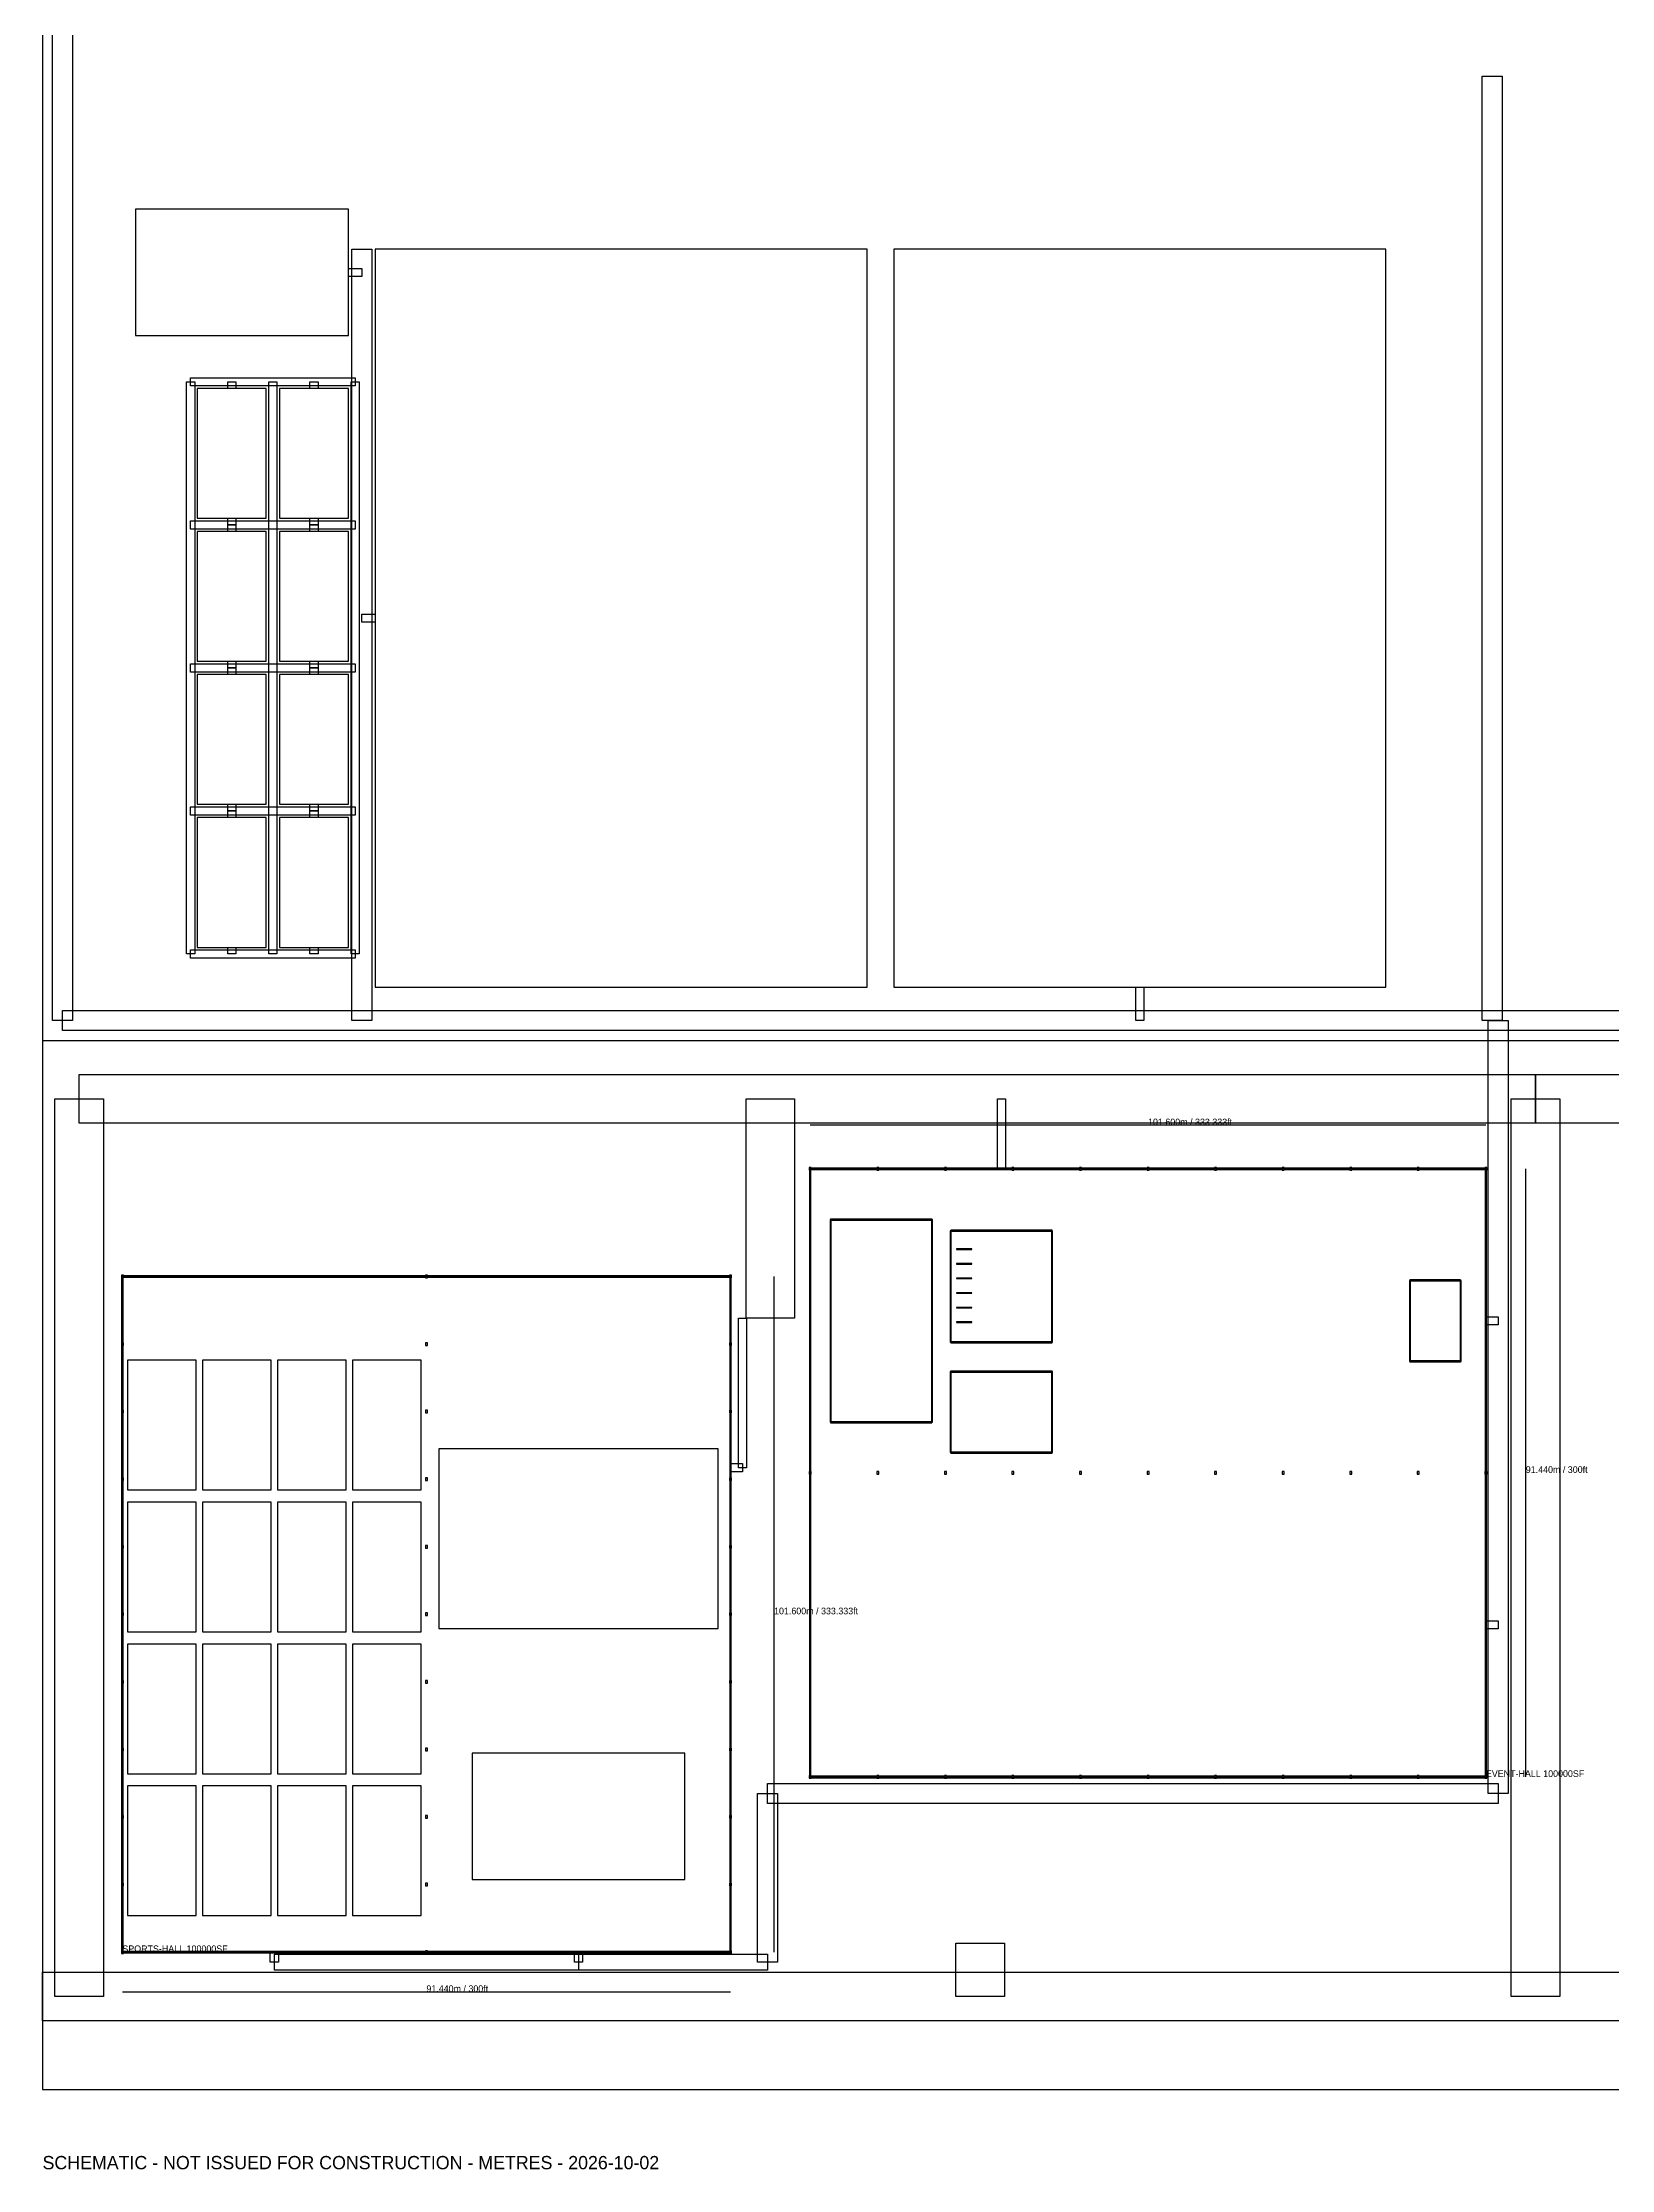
# Model space of a CAD drawing. Header units: metres. Extents: x 0 to 360, y -12 to 495.
# Drawn here: x 0 to 235.9, y -12 to 307.8 of the extents above; entities that cross this region are included whole.
import ezdxf

# ---------------------------------------------------------------- set-up
doc = ezdxf.new("R2010")
doc.units = ezdxf.units.M
for name, color, linetype in [('ASSUMED_BOUNDARY', 7, 'CONTINUOUS'), ('COURT_FREE_ZONE', 7, 'CONTINUOUS'), ('DIMENSIONS', 7, 'CONTINUOUS'), ('HALL_EVENT-HALL', 7, 'CONTINUOUS'), ('HALL_SPORTS-HALL', 7, 'CONTINUOUS'), ('IFCCOLUMN', 7, 'CONTINUOUS'), ('IFCDOOR', 7, 'CONTINUOUS'), ('IFCWALL', 7, 'CONTINUOUS'), ('NOTES', 7, 'CONTINUOUS'), ('OUTDOOR_30_ACRES', 7, 'CONTINUOUS'), ('SITE_ROADS', 7, 'CONTINUOUS'), ('SITE_WALKS', 7, 'CONTINUOUS')]:
    doc.layers.add(name, color=color, linetype=linetype)

msp = doc.modelspace()

# ---------------------------------------------------------------- linework, layer by layer
at = {"layer": 'ASSUMED_BOUNDARY'}
msp.add_lwpolyline([(0, 0), (360, 0), (360, 495), (0, 495)], close=True, dxfattribs=at)
at = {"layer": 'COURT_FREE_ZONE'}
for points in [[(14, 263.761965), (46, 263.761965), (46, 282.761965), (14, 282.761965)], [(50, 165.761965), (124, 165.761965), (124, 276.761965), (50, 276.761965)], [(128, 165.761965), (202, 165.761965), (202, 276.761965), (128, 276.761965)], [(23.2736, 236.283565), (33.6368, 236.283565), (33.6368, 255.790765), (23.2736, 255.790765)], [(35.6368, 236.283565), (46, 236.283565), (46, 255.790765), (35.6368, 255.790765)], [(23.2736, 214.776365), (33.6368, 214.776365), (33.6368, 234.283565), (23.2736, 234.283565)], [(35.6368, 214.776365), (46, 214.776365), (46, 234.283565), (35.6368, 234.283565)], [(23.2736, 193.269165), (33.6368, 193.269165), (33.6368, 212.776365), (23.2736, 212.776365)], [(35.6368, 193.269165), (46, 193.269165), (46, 212.776365), (35.6368, 212.776365)], [(23.2736, 171.761965), (33.6368, 171.761965), (33.6368, 191.269165), (23.2736, 191.269165)], [(35.6368, 171.761965), (46, 171.761965), (46, 191.269165), (35.6368, 191.269165)], [(12.762, 90.1544), (23.1252, 90.1544), (23.1252, 109.6616), (12.762, 109.6616)], [(24.0396, 90.1544), (34.4028, 90.1544), (34.4028, 109.6616), (24.0396, 109.6616)], [(35.3172, 90.1544), (45.6804, 90.1544), (45.6804, 109.6616), (35.3172, 109.6616)], [(46.5948, 90.1544), (56.958, 90.1544), (56.958, 109.6616), (46.5948, 109.6616)], [(101.58, 69.3392), (101.58, 96.3392), (59.58, 96.3392), (59.58, 69.3392)], [(12.762, 68.8184), (23.1252, 68.8184), (23.1252, 88.3256), (12.762, 88.3256)], [(24.0396, 68.8184), (34.4028, 68.8184), (34.4028, 88.3256), (24.0396, 88.3256)], [(35.3172, 68.8184), (45.6804, 68.8184), (45.6804, 88.3256), (35.3172, 88.3256)], [(46.5948, 68.8184), (56.958, 68.8184), (56.958, 88.3256), (46.5948, 88.3256)], [(12.762, 47.4824), (23.1252, 47.4824), (23.1252, 66.9896), (12.762, 66.9896)], [(24.0396, 47.4824), (34.4028, 47.4824), (34.4028, 66.9896), (24.0396, 66.9896)], [(35.3172, 47.4824), (45.6804, 47.4824), (45.6804, 66.9896), (35.3172, 66.9896)], [(46.5948, 47.4824), (56.958, 47.4824), (56.958, 66.9896), (46.5948, 66.9896)], [(64.58, 31.5816), (96.58, 31.5816), (96.58, 50.5816), (64.58, 50.5816)], [(12.762, 26.1464), (23.1252, 26.1464), (23.1252, 45.6536), (12.762, 45.6536)], [(24.0396, 26.1464), (34.4028, 26.1464), (34.4028, 45.6536), (24.0396, 45.6536)], [(35.3172, 26.1464), (45.6804, 26.1464), (45.6804, 45.6536), (35.3172, 45.6536)], [(46.5948, 26.1464), (56.958, 26.1464), (56.958, 45.6536), (46.5948, 45.6536)]]:
    msp.add_lwpolyline(points, close=True, dxfattribs=at)
at = {"layer": 'DIMENSIONS'}
for points in [[(217.04, 145), (115.44, 145)], [(223.04, 47), (223.04, 138.44)], [(110, 20.66), (110, 122.26)], [(12, 14.66), (103.44, 14.66)]]:
    msp.add_lwpolyline(points, dxfattribs=at)
at = {"layer": 'HALL_EVENT-HALL'}
msp.add_lwpolyline([(115.44, 47), (217.04, 47), (217.04, 138.44), (115.44, 138.44)], close=True, dxfattribs=at)
at = {"layer": 'HALL_SPORTS-HALL'}
msp.add_lwpolyline([(12, 20.66), (103.44, 20.66), (103.44, 122.26), (12, 122.26)], close=True, dxfattribs=at)
at = {"layer": 'IFCCOLUMN'}
for points in [[(115.290002, 138.240002), (115.590002, 138.240002), (115.590002, 138.640002), (115.290002, 138.640002)], [(125.449998, 138.240002), (125.749999, 138.240002), (125.749999, 138.640002), (125.449998, 138.640002)], [(135.609994, 138.240002), (135.909995, 138.240002), (135.909995, 138.640002), (135.609994, 138.640002)], [(145.769998, 138.240002), (146.069998, 138.240002), (146.069998, 138.640002), (145.769998, 138.640002)], [(155.930002, 138.240002), (156.230002, 138.240002), (156.230002, 138.640002), (155.930002, 138.640002)], [(166.090005, 138.240002), (166.390006, 138.240002), (166.390006, 138.640002), (166.090005, 138.640002)], [(176.249994, 138.240002), (176.549994, 138.240002), (176.549994, 138.640002), (176.249994, 138.640002)], [(186.409998, 138.240002), (186.709998, 138.240002), (186.709998, 138.640002), (186.409998, 138.640002)], [(196.570001, 138.240002), (196.870001, 138.240002), (196.870001, 138.640002), (196.570001, 138.640002)], [(206.730005, 138.240002), (207.030005, 138.240002), (207.030005, 138.640002), (206.730005, 138.640002)], [(216.889993, 138.240002), (217.189993, 138.240002), (217.189993, 138.640002), (216.889993, 138.640002)], [(11.85, 122.060002), (12.15, 122.060002), (12.15, 122.460002), (11.85, 122.460002)], [(57.570001, 122.060002), (57.870001, 122.060002), (57.870001, 122.460002), (57.570001, 122.460002)], [(103.290002, 122.060002), (103.590002, 122.060002), (103.590002, 122.460002), (103.290002, 122.460002)], [(11.85, 111.899998), (12.15, 111.899998), (12.15, 112.299998), (11.85, 112.299998)], [(57.570001, 111.899998), (57.870001, 111.899998), (57.870001, 112.299998), (57.570001, 112.299998)], [(103.290002, 111.899998), (103.590002, 111.899998), (103.590002, 112.299998), (103.290002, 112.299998)], [(11.85, 101.740002), (12.15, 101.740002), (12.15, 102.140002), (11.85, 102.140002)], [(57.570001, 101.740002), (57.870001, 101.740002), (57.870001, 102.140002), (57.570001, 102.140002)], [(103.290002, 101.740002), (103.590002, 101.740002), (103.590002, 102.140002), (103.290002, 102.140002)], [(115.290002, 92.520001), (115.590002, 92.520001), (115.590002, 92.920001), (115.290002, 92.920001)], [(125.449998, 92.520001), (125.749999, 92.520001), (125.749999, 92.920001), (125.449998, 92.920001)], [(135.609994, 92.520001), (135.909995, 92.520001), (135.909995, 92.920001), (135.609994, 92.920001)], [(145.769998, 92.520001), (146.069998, 92.520001), (146.069998, 92.920001), (145.769998, 92.920001)], [(155.930002, 92.520001), (156.230002, 92.520001), (156.230002, 92.920001), (155.930002, 92.920001)], [(166.090005, 92.520001), (166.390006, 92.520001), (166.390006, 92.920001), (166.090005, 92.920001)], [(176.249994, 92.520001), (176.549994, 92.520001), (176.549994, 92.920001), (176.249994, 92.920001)], [(186.409998, 92.520001), (186.709998, 92.520001), (186.709998, 92.920001), (186.409998, 92.920001)], [(196.570001, 92.520001), (196.870001, 92.520001), (196.870001, 92.920001), (196.570001, 92.920001)], [(206.730005, 92.520001), (207.030005, 92.520001), (207.030005, 92.920001), (206.730005, 92.920001)], [(216.889993, 92.520001), (217.189993, 92.520001), (217.189993, 92.920001), (216.889993, 92.920001)], [(11.85, 91.579999), (12.15, 91.579999), (12.15, 91.979999), (11.85, 91.979999)], [(57.570001, 91.579999), (57.870001, 91.579999), (57.870001, 91.979999), (57.570001, 91.979999)], [(103.290002, 91.579999), (103.590002, 91.579999), (103.590002, 91.979999), (103.290002, 91.979999)], [(11.85, 81.420003), (12.15, 81.420003), (12.15, 81.820003), (11.85, 81.820003)], [(57.570001, 81.420003), (57.870001, 81.420003), (57.870001, 81.820003), (57.570001, 81.820003)], [(103.290002, 81.420003), (103.590002, 81.420003), (103.590002, 81.820003), (103.290002, 81.820003)], [(11.85, 71.259999), (12.15, 71.259999), (12.15, 71.659999), (11.85, 71.659999)], [(57.570001, 71.259999), (57.870001, 71.259999), (57.870001, 71.659999), (57.570001, 71.659999)], [(103.290002, 71.259999), (103.590002, 71.259999), (103.590002, 71.659999), (103.290002, 71.659999)], [(11.85, 61.099999), (12.15, 61.099999), (12.15, 61.499999), (11.85, 61.499999)], [(57.570001, 61.099999), (57.870001, 61.099999), (57.870001, 61.499999), (57.570001, 61.499999)], [(103.290002, 61.099999), (103.590002, 61.099999), (103.590002, 61.499999), (103.290002, 61.499999)], [(11.85, 50.939999), (12.15, 50.939999), (12.15, 51.339999), (11.85, 51.339999)], [(57.570001, 50.939999), (57.870001, 50.939999), (57.870001, 51.339999), (57.570001, 51.339999)], [(103.290002, 50.939999), (103.590002, 50.939999), (103.590002, 51.339999), (103.290002, 51.339999)], [(115.290002, 46.8), (115.590002, 46.8), (115.590002, 47.2), (115.290002, 47.2)], [(125.449998, 46.8), (125.749999, 46.8), (125.749999, 47.2), (125.449998, 47.2)], [(135.609994, 46.8), (135.909995, 46.8), (135.909995, 47.2), (135.609994, 47.2)], [(145.769998, 46.8), (146.069998, 46.8), (146.069998, 47.2), (145.769998, 47.2)], [(155.930002, 46.8), (156.230002, 46.8), (156.230002, 47.2), (155.930002, 47.2)], [(166.090005, 46.8), (166.390006, 46.8), (166.390006, 47.2), (166.090005, 47.2)], [(176.249994, 46.8), (176.549994, 46.8), (176.549994, 47.2), (176.249994, 47.2)], [(186.409998, 46.8), (186.709998, 46.8), (186.709998, 47.2), (186.409998, 47.2)], [(196.570001, 46.8), (196.870001, 46.8), (196.870001, 47.2), (196.570001, 47.2)], [(206.730005, 46.8), (207.030005, 46.8), (207.030005, 47.2), (206.730005, 47.2)], [(216.889993, 46.8), (217.189993, 46.8), (217.189993, 47.2), (216.889993, 47.2)], [(11.85, 40.78), (12.15, 40.78), (12.15, 41.18), (11.85, 41.18)], [(57.570001, 40.78), (57.870001, 40.78), (57.870001, 41.18), (57.570001, 41.18)], [(103.290002, 40.78), (103.590002, 40.78), (103.590002, 41.18), (103.290002, 41.18)], [(11.85, 30.62), (12.15, 30.62), (12.15, 31.02), (11.85, 31.02)], [(57.570001, 30.62), (57.870001, 30.62), (57.870001, 31.02), (57.570001, 31.02)], [(103.290002, 30.62), (103.590002, 30.62), (103.590002, 31.02), (103.290002, 31.02)], [(11.85, 20.46), (12.15, 20.46), (12.15, 20.86), (11.85, 20.86)], [(57.570001, 20.46), (57.870001, 20.46), (57.870001, 20.86), (57.570001, 20.86)], [(103.290002, 20.46), (103.590002, 20.46), (103.590002, 20.86), (103.290002, 20.86)]]:
    msp.add_lwpolyline(points, close=True, dxfattribs=at)
at = {"layer": 'IFCDOOR'}
for points in [[(139.0112, 138.41), (142.6688, 138.41), (142.6688, 138.47), (139.0112, 138.47)], [(33.6408, 122.23), (36.0792, 122.23), (36.0792, 122.29), (33.6408, 122.29)], [(79.3608, 122.23), (81.7992, 122.23), (81.7992, 122.29), (79.3608, 122.29)], [(151.7828, 120.1516), (151.8428, 120.1516), (151.8428, 121.3716), (151.7828, 121.3716)], [(115.41, 114.3608), (115.47, 114.3608), (115.47, 116.7992), (115.41, 116.7992)], [(133.698, 114.97), (133.758, 114.97), (133.758, 116.19), (133.698, 116.19)], [(213.2, 114.97), (213.26, 114.97), (213.26, 116.19), (213.2, 116.19)], [(217.01, 114.3608), (217.07, 114.3608), (217.07, 116.7992), (217.01, 116.7992)], [(151.7828, 101.254), (151.8428, 101.254), (151.8428, 102.474), (151.7828, 102.474)], [(103.41, 95.0312), (103.47, 95.0312), (103.47, 98.6888), (103.41, 98.6888)], [(115.41, 68.6408), (115.47, 68.6408), (115.47, 71.0792), (115.41, 71.0792)], [(217.01, 68.6408), (217.07, 68.6408), (217.07, 71.0792), (217.01, 71.0792)], [(11.97, 65.1608), (12.03, 65.1608), (12.03, 67.5992), (11.97, 67.5992)], [(170.1008, 46.97), (172.5392, 46.97), (172.5392, 47.03), (170.1008, 47.03)], [(33.6408, 20.63), (36.0792, 20.63), (36.0792, 20.69), (33.6408, 20.69)], [(79.3608, 20.63), (81.7992, 20.63), (81.7992, 20.69), (79.3608, 20.69)]]:
    msp.add_lwpolyline(points, close=True, dxfattribs=at)
at = {"layer": 'IFCWALL'}
for points in [[(115.329999, 92.87), (115.550001, 92.87), (115.550001, 138.29), (115.329999, 138.29)], [(115.54, 138.33), (125.5, 138.33), (125.5, 138.55), (115.54, 138.55)], [(115.54, 138.33), (125.5, 138.33), (125.5, 138.55), (115.54, 138.55)], [(125.7, 138.33), (135.66, 138.33), (135.66, 138.55), (125.7, 138.55)], [(125.7, 138.33), (135.66, 138.33), (135.66, 138.55), (125.7, 138.55)], [(135.86, 138.33), (145.82, 138.33), (145.82, 138.55), (135.86, 138.55)], [(146.02, 138.33), (155.98, 138.33), (155.98, 138.55), (146.02, 138.55)], [(146.02, 138.33), (155.98, 138.33), (155.98, 138.55), (146.02, 138.55)], [(156.18, 138.33), (166.14, 138.33), (166.14, 138.55), (156.18, 138.55)], [(156.18, 138.33), (166.14, 138.33), (166.14, 138.55), (156.18, 138.55)], [(166.34, 138.33), (176.3, 138.33), (176.3, 138.55), (166.34, 138.55)], [(166.34, 138.33), (176.3, 138.33), (176.3, 138.55), (166.34, 138.55)], [(176.5, 138.33), (186.46, 138.33), (186.46, 138.55), (176.5, 138.55)], [(176.5, 138.33), (186.46, 138.33), (186.46, 138.55), (176.5, 138.55)], [(186.66, 138.33), (196.62, 138.33), (196.62, 138.55), (186.66, 138.55)], [(186.66, 138.33), (196.62, 138.33), (196.62, 138.55), (186.66, 138.55)], [(196.82, 138.33), (206.78, 138.33), (206.78, 138.55), (196.82, 138.55)], [(196.82, 138.33), (206.78, 138.33), (206.78, 138.55), (196.82, 138.55)], [(206.98, 138.33), (216.94, 138.33), (216.94, 138.55), (206.98, 138.55)], [(206.98, 138.33), (216.94, 138.33), (216.94, 138.55), (206.98, 138.55)], [(216.929999, 92.87), (217.150001, 92.87), (217.150001, 138.29), (216.929999, 138.29)], [(118.412999, 100.34), (118.563001, 100.34), (118.563001, 130.82), (118.412999, 130.82)], [(118.488, 130.745), (133.728, 130.745), (133.728, 130.895), (118.488, 130.895)], [(133.652999, 100.34), (133.803001, 100.34), (133.803001, 130.82), (133.652999, 130.82)], [(136.4978, 112.3796), (136.6478, 112.3796), (136.6478, 129.1436), (136.4978, 129.1436)], [(136.5728, 129.0686), (151.8128, 129.0686), (151.8128, 129.2186), (136.5728, 129.2186)], [(151.7378, 112.3796), (151.8878, 112.3796), (151.8878, 129.1436), (151.7378, 129.1436)], [(137.4228, 126.3396), (139.7228, 126.3396), (139.7228, 126.4196), (137.4228, 126.4196)], [(11.89, 112.2), (12.11, 112.2), (12.11, 122.16), (11.89, 122.16)], [(11.89, 112.2), (12.11, 112.2), (12.11, 122.16), (11.89, 122.16)], [(12.15, 122.15), (57.57, 122.15), (57.57, 122.37), (12.15, 122.37)], [(57.87, 122.15), (103.29, 122.15), (103.29, 122.37), (57.87, 122.37)], [(103.33, 112.2), (103.55, 112.2), (103.55, 122.16), (103.33, 122.16)], [(103.33, 112.2), (103.55, 112.2), (103.55, 122.16), (103.33, 122.16)], [(137.4228, 124.1396), (139.7228, 124.1396), (139.7228, 124.2196), (137.4228, 124.2196)], [(137.4228, 121.9396), (139.7228, 121.9396), (139.7228, 122.0196), (137.4228, 122.0196)], [(205.535, 109.484), (205.685, 109.484), (205.685, 121.676), (205.535, 121.676)], [(205.61, 121.601), (213.23, 121.601), (213.23, 121.751), (205.61, 121.751)], [(213.155, 109.484), (213.305, 109.484), (213.305, 121.676), (213.155, 121.676)], [(137.4228, 119.7396), (139.7228, 119.7396), (139.7228, 119.8196), (137.4228, 119.8196)], [(137.4228, 117.5396), (139.7228, 117.5396), (139.7228, 117.6196), (137.4228, 117.6196)], [(137.4228, 115.3396), (139.7228, 115.3396), (139.7228, 115.4196), (137.4228, 115.4196)], [(11.89, 102.04), (12.11, 102.04), (12.11, 112), (11.89, 112)], [(11.89, 102.04), (12.11, 102.04), (12.11, 112), (11.89, 112)], [(103.33, 102.04), (103.55, 102.04), (103.55, 112), (103.33, 112)], [(103.33, 102.04), (103.55, 102.04), (103.55, 112), (103.33, 112)], [(136.5728, 112.3046), (151.8128, 112.3046), (151.8128, 112.4546), (136.5728, 112.4546)], [(205.61, 109.409), (213.23, 109.409), (213.23, 109.559), (205.61, 109.559)], [(136.4978, 95.768), (136.6478, 95.768), (136.6478, 107.96), (136.4978, 107.96)], [(136.5728, 107.885), (151.8128, 107.885), (151.8128, 108.035), (136.5728, 108.035)], [(151.7378, 95.768), (151.8878, 95.768), (151.8878, 107.96), (151.7378, 107.96)], [(11.89, 91.88), (12.11, 91.88), (12.11, 101.84), (11.89, 101.84)], [(11.89, 91.88), (12.11, 91.88), (12.11, 101.84), (11.89, 101.84)], [(103.33, 91.88), (103.55, 91.88), (103.55, 101.84), (103.33, 101.84)], [(118.488, 100.265), (133.728, 100.265), (133.728, 100.415), (118.488, 100.415)], [(136.5728, 95.693), (151.8128, 95.693), (151.8128, 95.843), (136.5728, 95.843)], [(11.89, 81.72), (12.11, 81.72), (12.11, 91.68), (11.89, 91.68)], [(11.89, 81.72), (12.11, 81.72), (12.11, 91.68), (11.89, 91.68)], [(103.33, 81.72), (103.55, 81.72), (103.55, 91.68), (103.33, 91.68)], [(103.33, 81.72), (103.55, 81.72), (103.55, 91.68), (103.33, 91.68)], [(115.329999, 47.15), (115.550001, 47.15), (115.550001, 92.57), (115.329999, 92.57)], [(216.929999, 47.15), (217.150001, 47.15), (217.150001, 92.57), (216.929999, 92.57)], [(11.89, 71.56), (12.11, 71.56), (12.11, 81.52), (11.89, 81.52)], [(11.89, 71.56), (12.11, 71.56), (12.11, 81.52), (11.89, 81.52)], [(103.33, 71.56), (103.55, 71.56), (103.55, 81.52), (103.33, 81.52)], [(103.33, 71.56), (103.55, 71.56), (103.55, 81.52), (103.33, 81.52)], [(11.89, 61.4), (12.11, 61.4), (12.11, 71.36), (11.89, 71.36)], [(103.33, 61.4), (103.55, 61.4), (103.55, 71.36), (103.33, 71.36)], [(103.33, 61.4), (103.55, 61.4), (103.55, 71.36), (103.33, 71.36)], [(11.89, 51.24), (12.11, 51.24), (12.11, 61.2), (11.89, 61.2)], [(11.89, 51.24), (12.11, 51.24), (12.11, 61.2), (11.89, 61.2)], [(103.33, 51.24), (103.55, 51.24), (103.55, 61.2), (103.33, 61.2)], [(103.33, 51.24), (103.55, 51.24), (103.55, 61.2), (103.33, 61.2)], [(11.89, 41.08), (12.11, 41.08), (12.11, 51.04), (11.89, 51.04)], [(11.89, 41.08), (12.11, 41.08), (12.11, 51.04), (11.89, 51.04)], [(103.33, 41.08), (103.55, 41.08), (103.55, 51.04), (103.33, 51.04)], [(103.33, 41.08), (103.55, 41.08), (103.55, 51.04), (103.33, 51.04)], [(115.54, 46.89), (125.5, 46.89), (125.5, 47.11), (115.54, 47.11)], [(115.54, 46.89), (125.5, 46.89), (125.5, 47.11), (115.54, 47.11)], [(125.7, 46.89), (135.66, 46.89), (135.66, 47.11), (125.7, 47.11)], [(125.7, 46.89), (135.66, 46.89), (135.66, 47.11), (125.7, 47.11)], [(135.86, 46.89), (145.82, 46.89), (145.82, 47.11), (135.86, 47.11)], [(135.86, 46.89), (145.82, 46.89), (145.82, 47.11), (135.86, 47.11)], [(146.02, 46.89), (155.98, 46.89), (155.98, 47.11), (146.02, 47.11)], [(146.02, 46.89), (155.98, 46.89), (155.98, 47.11), (146.02, 47.11)], [(156.18, 46.89), (166.14, 46.89), (166.14, 47.11), (156.18, 47.11)], [(156.18, 46.89), (166.14, 46.89), (166.14, 47.11), (156.18, 47.11)], [(166.34, 46.89), (176.3, 46.89), (176.3, 47.11), (166.34, 47.11)], [(176.5, 46.89), (186.46, 46.89), (186.46, 47.11), (176.5, 47.11)], [(176.5, 46.89), (186.46, 46.89), (186.46, 47.11), (176.5, 47.11)], [(186.66, 46.89), (196.62, 46.89), (196.62, 47.11), (186.66, 47.11)], [(186.66, 46.89), (196.62, 46.89), (196.62, 47.11), (186.66, 47.11)], [(196.82, 46.89), (206.78, 46.89), (206.78, 47.11), (196.82, 47.11)], [(196.82, 46.89), (206.78, 46.89), (206.78, 47.11), (196.82, 47.11)], [(206.98, 46.89), (216.94, 46.89), (216.94, 47.11), (206.98, 47.11)], [(206.98, 46.89), (216.94, 46.89), (216.94, 47.11), (206.98, 47.11)], [(11.89, 30.92), (12.11, 30.92), (12.11, 40.88), (11.89, 40.88)], [(11.89, 30.92), (12.11, 30.92), (12.11, 40.88), (11.89, 40.88)], [(103.33, 30.92), (103.55, 30.92), (103.55, 40.88), (103.33, 40.88)], [(103.33, 30.92), (103.55, 30.92), (103.55, 40.88), (103.33, 40.88)], [(11.89, 20.76), (12.11, 20.76), (12.11, 30.72), (11.89, 30.72)], [(11.89, 20.76), (12.11, 20.76), (12.11, 30.72), (11.89, 30.72)], [(103.33, 20.76), (103.55, 20.76), (103.55, 30.72), (103.33, 30.72)], [(103.33, 20.76), (103.55, 20.76), (103.55, 30.72), (103.33, 30.72)], [(12.15, 20.55), (57.57, 20.55), (57.57, 20.77), (12.15, 20.77)], [(57.87, 20.55), (103.29, 20.55), (103.29, 20.77), (57.87, 20.77)]]:
    msp.add_lwpolyline(points, close=True, dxfattribs=at)
at = {"layer": 'OUTDOOR_30_ACRES'}
msp.add_lwpolyline([(0, 157.761965), (360, 157.761965), (360, 495), (0, 495)], close=True, dxfattribs=at)
at = {"layer": 'SITE_ROADS'}
for points in [[(5.5, 152.6576), (224.52, 152.6576), (224.52, 145.3424), (5.5, 145.3424)], [(224.52, 152.6576), (270, 152.6576), (270, 145.3424), (224.52, 145.3424)], [(1.8424, 14), (1.8424, 149), (9.1576, 149), (9.1576, 14)], [(113.0976, 149), (113.0976, 116), (105.7824, 116), (105.7824, 149)], [(220.8624, 14), (220.8624, 149), (228.1776, 149), (228.1776, 14)], [(137.3424, 14), (137.3424, 22), (144.6576, 22), (144.6576, 14)], [(0, 17.6576), (360, 17.6576), (360, 10.3424), (0, 10.3424)]]:
    msp.add_lwpolyline(points, close=True, dxfattribs=at)
at = {"layer": 'SITE_WALKS'}
for points in [[(1.5, 160.761965), (1.5, 492), (4.5, 492), (4.5, 160.761965)], [(216.5, 160.761965), (216.5, 302.761965), (219.5, 302.761965), (219.5, 160.761965)], [(46.5, 160.761965), (46.5, 276.761965), (49.5, 276.761965), (49.5, 160.761965)], [(48, 272.651965), (46, 272.651965), (46, 273.871965), (48, 273.871965)], [(21.6636, 170.761965), (21.6636, 256.790765), (22.8836, 256.790765), (22.8836, 170.761965)], [(22.2736, 257.400765), (47, 257.400765), (47, 256.180765), (22.2736, 256.180765)], [(29.0652, 256.790765), (29.0652, 255.790765), (27.8452, 255.790765), (27.8452, 256.790765)], [(34.0268, 170.761965), (34.0268, 256.790765), (35.2468, 256.790765), (35.2468, 170.761965)], [(41.4284, 256.790765), (41.4284, 255.790765), (40.2084, 255.790765), (40.2084, 256.790765)], [(46.39, 170.761965), (46.39, 256.790765), (47.61, 256.790765), (47.61, 170.761965)], [(22.2736, 235.893565), (47, 235.893565), (47, 234.673565), (22.2736, 234.673565)], [(27.8452, 235.283565), (27.8452, 236.283565), (29.0652, 236.283565), (29.0652, 235.283565)], [(29.0652, 235.283565), (29.0652, 234.283565), (27.8452, 234.283565), (27.8452, 235.283565)], [(40.2084, 235.283565), (40.2084, 236.283565), (41.4284, 236.283565), (41.4284, 235.283565)], [(41.4284, 235.283565), (41.4284, 234.283565), (40.2084, 234.283565), (40.2084, 235.283565)], [(48, 221.871965), (50, 221.871965), (50, 220.651965), (48, 220.651965)], [(22.2736, 214.386365), (47, 214.386365), (47, 213.166365), (22.2736, 213.166365)], [(27.8452, 213.776365), (27.8452, 214.776365), (29.0652, 214.776365), (29.0652, 213.776365)], [(40.2084, 213.776365), (40.2084, 214.776365), (41.4284, 214.776365), (41.4284, 213.776365)], [(29.0652, 213.776365), (29.0652, 212.776365), (27.8452, 212.776365), (27.8452, 213.776365)], [(41.4284, 213.776365), (41.4284, 212.776365), (40.2084, 212.776365), (40.2084, 213.776365)], [(22.2736, 192.879165), (47, 192.879165), (47, 191.659165), (22.2736, 191.659165)], [(27.8452, 192.269165), (27.8452, 193.269165), (29.0652, 193.269165), (29.0652, 192.269165)], [(29.0652, 192.269165), (29.0652, 191.269165), (27.8452, 191.269165), (27.8452, 192.269165)], [(40.2084, 192.269165), (40.2084, 193.269165), (41.4284, 193.269165), (41.4284, 192.269165)], [(41.4284, 192.269165), (41.4284, 191.269165), (40.2084, 191.269165), (40.2084, 192.269165)], [(22.2736, 171.371965), (47, 171.371965), (47, 170.151965), (22.2736, 170.151965)], [(27.8452, 170.761965), (27.8452, 171.761965), (29.0652, 171.761965), (29.0652, 170.761965)], [(40.2084, 170.761965), (40.2084, 171.761965), (41.4284, 171.761965), (41.4284, 170.761965)], [(164.39, 160.761965), (164.39, 165.761965), (165.61, 165.761965), (165.61, 160.761965)], [(3, 162.261965), (357, 162.261965), (357, 159.261965), (3, 159.261965)], [(217.4, 44.5), (217.4, 160.761965), (220.4, 160.761965), (220.4, 44.5)], [(144.8028, 149), (144.8028, 138.44), (143.5828, 138.44), (143.5828, 149)], [(105.85, 116), (105.85, 93.5072), (104.63, 93.5072), (104.63, 116)], [(218.9, 114.97), (217.04, 114.97), (217.04, 116.19), (218.9, 116.19)], [(105.24, 92.8972), (103.44, 92.8972), (103.44, 94.1172), (105.24, 94.1172)], [(218.9, 69.25), (217.04, 69.25), (217.04, 70.47), (218.9, 70.47)], [(109, 46), (218.9, 46), (218.9, 43), (109, 43)], [(107.5, 19.16), (107.5, 44.5), (110.5, 44.5), (110.5, 19.16)], [(34.25, 19.16), (34.25, 20.66), (35.47, 20.66), (35.47, 19.16)], [(34.86, 20.36), (109, 20.36), (109, 17.96), (34.86, 17.96)], [(34.86, 20.36), (80.58, 20.36), (80.58, 17.96), (34.86, 17.96)], [(79.97, 19.16), (79.97, 20.66), (81.19, 20.66), (81.19, 19.16)]]:
    msp.add_lwpolyline(points, close=True, dxfattribs=at)

# ---------------------------------------------------------------- texts
at = {"layer": 'DIMENSIONS'}
for s, p in [('101.600m / 333.333ft', (166.24, 145)), ('91.440m / 300ft', (223.04, 92.72)), ('101.600m / 333.333ft', (110, 71.46)), ('91.440m / 300ft', (57.72, 14.66))]:
    msp.add_text(s, height=1, dxfattribs=at).set_placement(p)
at = {"layer": 'NOTES'}
for s, height, p in [('EVENT-HALL 100000SF', 1, (217.04, 47)), ('SPORTS-HALL 100000SF', 1, (12, 20.66)), ('SCHEMATIC - NOT ISSUED FOR CONSTRUCTION - METRES - 2026-10-02', 2, (0, -12))]:
    msp.add_text(s, height=height, dxfattribs=at).set_placement(p)

doc.saveas('drawing.dxf')
